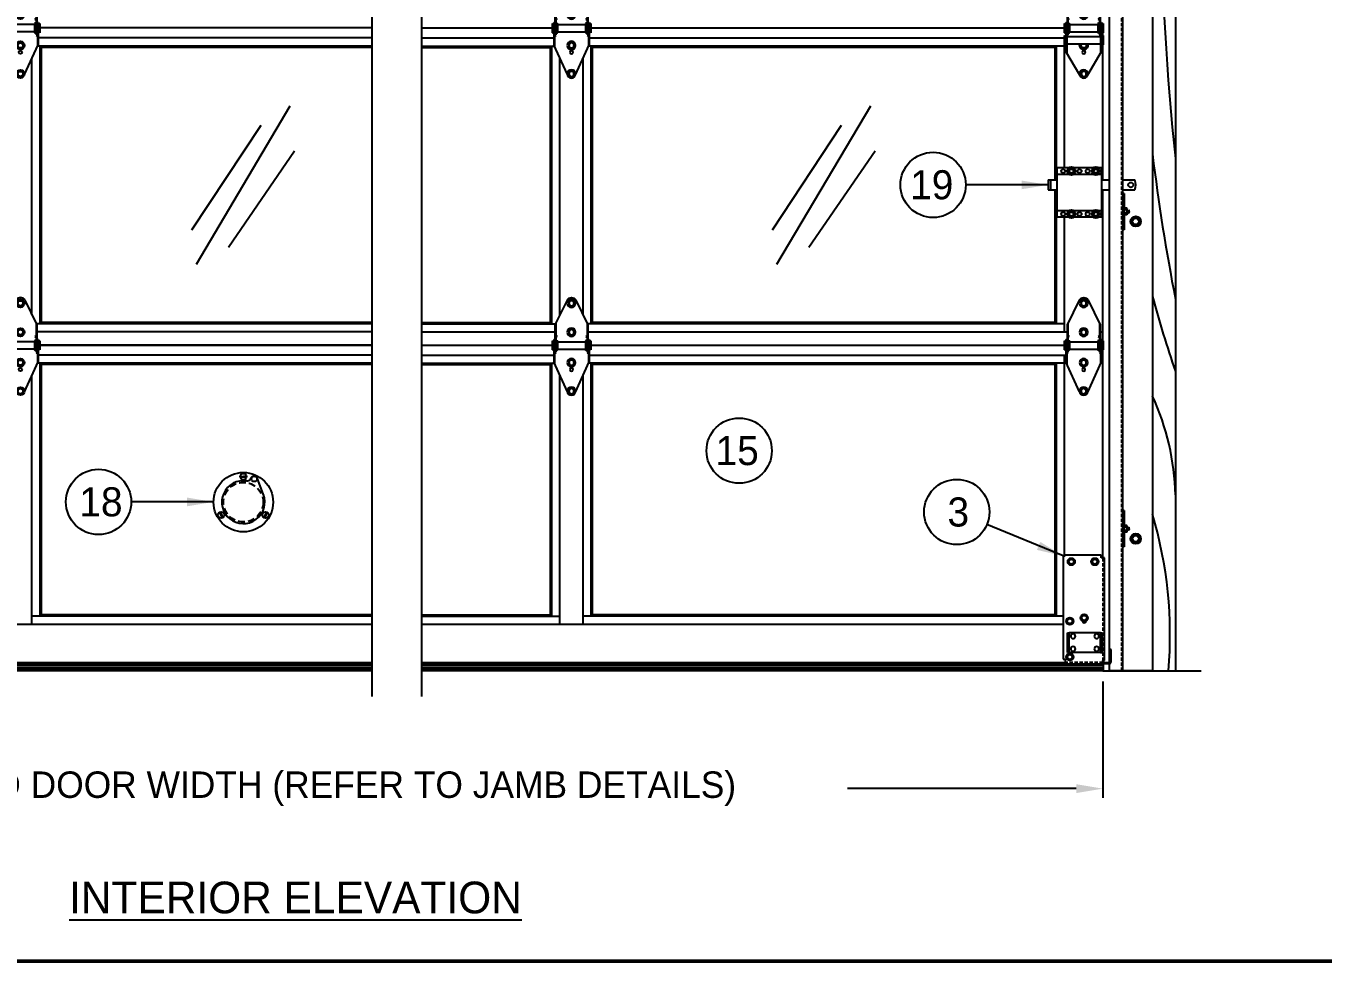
# Model space of a CAD drawing. Extents: x 541 to 3394, y 680 to 943.
# Drawn here: x 3123.3 to 3221.4, y 693.4 to 764.3 of the extents above; entities that cross this region are included whole.
import ezdxf

# ---------------------------------------------------------------- set-up
doc = ezdxf.new("R2010")
doc.units = 0
doc.header["$MEASUREMENT"] = 0
for name, pattern in [('CENTER', [2, 1.25, -0.25, 0.25, -0.25]), ('CENTER2', [1.125, 0.75, -0.125, 0.125, -0.125]), ('HIDDEN', [0.375, 0.25, -0.125])]:
    doc.linetypes.add(name, pattern=pattern)
doc.layers.get('0').update_dxf_attribs({"linetype": 'CONTINUOUS'})
doc.layers.get('DEFPOINTS').update_dxf_attribs({"linetype": 'CONTINUOUS'})
for name, color, linetype in [('CENTER2', 1, 'CENTER2'), ('CENTERLINES', 5, 'CENTER'), ('LIGHT', 1, 'CONTINUOUS'), ('MEDIUM', 2, 'CONTINUOUS'), ('RED', 1, 'CONTINUOUS'), ('SECTIONS', 2, 'CONTINUOUS'), ('SHAFT', 3, 'CONTINUOUS'), ('XLIGHT', 3, 'CONTINUOUS')]:
    doc.layers.add(name, color=color, linetype=linetype)
doc.dimstyles.get("Standard").update_dxf_attribs({"dimtxt": 2, "dimasz": 2, "dimexe": 0.7, "dimexo": 0.8, "dimgap": 0.7, "dimtad": 0, "dimtih": 1, "dimtoh": 1, "dimdec": 4, "dimzin": 0, "dimtxsty": 'STANDARD', "dimcen": 0.09, "dimazin": 3, "dimtfac": 1, "dimtdec": 4, "dimtofl": 0, "dimtmove": 0, "dimatfit": 3, "dimtolj": 1, "dimtzin": 0})

# ---------------------------------------------------------------- blocks, each defined once
blk = doc.blocks.new('*D2')
at = {"color": 0, "linetype": 'BYBLOCK'}
for p, q in [((3082.728, 714.707), (3082.728, 705.876)), ((3204.728, 714.686), (3204.728, 705.876)), ((3084.728, 706.576), (3102.028, 706.576)), ((3202.728, 706.576), (3185.428, 706.576))]:
    blk.add_line(p, q, dxfattribs=at)
for points in [[(3084.728, 706.91), (3084.728, 706.243), (3082.728, 706.576)], [(3202.728, 706.91), (3202.728, 706.243), (3204.728, 706.576)]]:
    blk.add_solid(points, dxfattribs=at)
at = {"layer": 'DEFPOINTS', "color": 0, "linetype": 'BYBLOCK'}
for p in [(3082.728, 715.507), (3204.728, 715.486), (3082.728, 706.576)]:
    blk.add_point(p, dxfattribs=at)
at = {"color": 0, "linetype": 'BYBLOCK', "insert": (3143.728, 706.576), "char_height": 2, "attachment_point": 5}
blk.add_mtext('\\A1;FINISHED DOOR WIDTH (REFER TO JAMB DETAILS)', dxfattribs=at)
blk = doc.blocks.new('A$C66513317')
at = {"layer": 'LIGHT', "color": 1}
for p, q in [((0.008, 1.5), (0, 1.483)), ((0, 1.437), (0.008, 1.5)), ((0, 1.284), (0, 1.483)), ((0.023, 1.466), (0, 1.329)), ((0.008, 1.284), (0, 1.284)), ((0.023, 1.466), (0.008, 1.5)), ((0.008, 1.284), (0.039, 1.466)), ((0.023, 1.25), (0.008, 1.284)), ((0.023, 1.25), (0.055, 1.5)), ((0.039, 1.466), (0.023, 1.466)), ((0.023, 1.25), (0.039, 1.284)), ((0.055, 1.5), (0.039, 1.466)), ((0.07, 1.466), (0.039, 1.284)), ((0.055, 1.284), (0.039, 1.284)), ((0.07, 1.466), (0.055, 1.5)), ((0.055, 1.284), (0.086, 1.466)), ((0.07, 1.25), (0.055, 1.284)), ((0.07, 1.25), (0.102, 1.5)), ((0.086, 1.466), (0.07, 1.466)), ((0.07, 1.25), (0.086, 1.284)), ((0.102, 1.5), (0.086, 1.466)), ((0.117, 1.466), (0.086, 1.284)), ((0.102, 1.284), (0.086, 1.284)), ((0.117, 1.466), (0.102, 1.5)), ((0.102, 1.284), (0.133, 1.466)), ((0.117, 1.25), (0.102, 1.284)), ((0.117, 1.25), (0.148, 1.5)), ((0.133, 1.466), (0.117, 1.466)), ((0.117, 1.25), (0.133, 1.284)), ((0.148, 1.5), (0.133, 1.466)), ((0.152, 1.397), (0.133, 1.284)), ((0.148, 1.284), (0.133, 1.284)), ((0.152, 1.492), (0.148, 1.5)), ((0.148, 1.284), (0.152, 1.306)), ((0.152, 1.276), (0.148, 1.284)), ((0.152, 1.594), (0.172, 1.627)), ((0.152, 1.156), (0.152, 1.594)), ((0.152, 1.156), (0.172, 1.122)), ((0.172, 1.627), (0.34, 1.627)), ((0.172, 1.501), (0.34, 1.501)), ((0.172, 1.249), (0.34, 1.249)), ((0.172, 1.122), (0.34, 1.122)), ((0.34, 1.687), (0.377, 1.687)), ((0.34, 1.062), (0.34, 1.687)), ((0.34, 1.062), (0.377, 1.062))]:
    blk.add_line(p, q, dxfattribs=at)
for centre, radius, start, end in [((0.429, 1.604), 0.277, 182.12184, 201.72471), ((0.584, 1.373), 0.432, 162.70803, 196.69401), ((0.429, 1.146), 0.277, 158.27529, 177.87816)]:
    blk.add_arc(centre, radius, start, end, dxfattribs=at)
at = {"layer": 'SHAFT', "color": 2}
for p, q in [((0.377, 2.75), (0.497, 2.75)), ((0.377, 2.75), (0.377, 0)), ((0.497, 2.75), (0.497, 0)), ((0.377, 0), (0.497, 0))]:
    blk.add_line(p, q, dxfattribs=at)
blk = doc.blocks.new('A$C60CA6C77')
at = {"color": 2}
for p, q in [((1.14, 114.122), (1.02, 114.122)), ((1.14, 111.372), (1.02, 111.372)), ((3.291, 0), (0.916, 0))]:
    blk.add_line(p, q, dxfattribs=at)
at = {"layer": 'LIGHT', "color": 1}
for p, q in [((1.125, 129.412), (1.154, 129.463)), ((1.406, 129.463), (1.154, 129.463)), ((1.435, 129.412), (1.406, 129.463)), ((1.125, 128.756), (1.125, 129.412)), ((1.125, 128.756), (1.154, 128.705)), ((1.406, 129.273), (1.154, 129.273)), ((1.406, 128.895), (1.154, 128.895)), ((1.406, 128.705), (1.154, 128.705)), ((1.435, 128.756), (1.406, 128.705)), ((1.435, 128.756), (1.435, 129.412)), ((1.445, 129.272), (1.435, 129.258)), ((1.435, 129.104), (1.453, 128.931)), ((1.437, 128.931), (1.435, 128.951)), ((1.435, 128.928), (1.437, 128.931)), ((1.437, 128.931), (1.453, 128.931)), ((1.445, 129.272), (1.477, 128.897)), ((1.469, 129.238), (1.445, 129.272)), ((1.453, 128.931), (1.477, 128.897)), ((1.5, 128.931), (1.469, 129.238)), ((1.469, 129.238), (1.484, 129.238)), ((1.477, 128.897), (1.5, 128.931)), ((1.508, 129.272), (1.484, 129.238)), ((1.484, 129.238), (1.516, 128.931)), ((1.5, 128.931), (1.516, 128.931)), ((1.508, 129.272), (1.539, 128.897)), ((1.531, 129.238), (1.508, 129.272)), ((1.516, 128.931), (1.539, 128.897)), ((1.562, 128.931), (1.531, 129.238)), ((1.531, 129.238), (1.547, 129.238)), ((1.539, 128.897), (1.562, 128.931)), ((1.57, 129.272), (1.547, 129.238)), ((1.547, 129.238), (1.578, 128.931)), ((1.562, 128.931), (1.578, 128.931)), ((1.57, 129.272), (1.602, 128.897)), ((1.594, 129.238), (1.57, 129.272)), ((1.578, 128.931), (1.602, 128.897)), ((1.625, 128.931), (1.594, 129.238)), ((1.594, 129.238), (1.609, 129.238)), ((1.602, 128.897), (1.625, 128.931)), ((1.633, 129.272), (1.609, 129.238)), ((1.609, 129.238), (1.641, 128.931)), ((1.625, 128.931), (1.641, 128.931)), ((1.633, 129.272), (1.65, 129.062)), ((1.65, 129.246), (1.633, 129.272)), ((1.641, 128.931), (1.65, 128.917)), ((1.65, 129.246), (1.65, 128.917)), ((1.862, 127.479), (1.705, 127.206)), ((1.705, 127.206), (1.862, 126.932)), ((1.862, 127.479), (2.178, 127.479)), ((1.862, 126.932), (2.178, 126.932)), ((2.336, 127.206), (2.178, 127.479)), ((2.178, 126.932), (2.336, 127.206)), ((1.177, 113.7), (1.14, 113.7)), ((1.177, 113.075), (1.14, 113.075)), ((1.177, 113.075), (1.177, 113.7)), ((1.345, 113.64), (1.177, 113.64)), ((1.345, 113.513), (1.177, 113.513)), ((1.345, 113.261), (1.177, 113.261)), ((1.345, 113.135), (1.177, 113.135)), ((1.365, 113.606), (1.345, 113.64)), ((1.365, 113.168), (1.345, 113.135)), ((1.365, 113.168), (1.365, 113.606)), ((1.365, 113.504), (1.368, 113.512)), ((1.365, 113.409), (1.384, 113.296)), ((1.368, 113.296), (1.365, 113.318)), ((1.365, 113.288), (1.368, 113.296)), ((1.368, 113.512), (1.384, 113.478)), ((1.4, 113.262), (1.368, 113.512)), ((1.368, 113.296), (1.384, 113.296)), ((1.384, 113.478), (1.4, 113.478)), ((1.415, 113.296), (1.384, 113.478)), ((1.4, 113.262), (1.384, 113.296)), ((1.4, 113.478), (1.415, 113.512)), ((1.4, 113.478), (1.431, 113.296)), ((1.4, 113.262), (1.415, 113.296)), ((1.415, 113.512), (1.431, 113.478)), ((1.447, 113.262), (1.415, 113.512)), ((1.415, 113.296), (1.431, 113.296)), ((1.431, 113.478), (1.447, 113.478)), ((1.462, 113.296), (1.431, 113.478)), ((1.447, 113.262), (1.431, 113.296)), ((1.447, 113.478), (1.462, 113.512)), ((1.447, 113.478), (1.478, 113.296)), ((1.447, 113.262), (1.462, 113.296)), ((1.462, 113.512), (1.478, 113.478)), ((1.493, 113.262), (1.462, 113.512)), ((1.462, 113.296), (1.478, 113.296)), ((1.478, 113.478), (1.493, 113.478)), ((1.509, 113.296), (1.478, 113.478)), ((1.493, 113.262), (1.478, 113.296)), ((1.493, 113.478), (1.509, 113.512)), ((1.493, 113.478), (1.517, 113.342)), ((1.493, 113.262), (1.509, 113.296)), ((1.509, 113.512), (1.517, 113.495)), ((1.517, 113.45), (1.509, 113.512)), ((1.509, 113.296), (1.517, 113.296)), ((1.517, 113.296), (1.517, 113.495)), ((1.177, 112.418), (1.14, 112.418)), ((1.177, 111.793), (1.177, 112.418)), ((1.345, 112.358), (1.177, 112.358)), ((1.345, 112.232), (1.177, 112.232)), ((1.345, 111.98), (1.177, 111.98)), ((1.345, 111.853), (1.177, 111.853)), ((1.365, 112.325), (1.345, 112.358)), ((1.365, 111.887), (1.345, 111.853)), ((1.365, 111.887), (1.365, 112.325)), ((1.365, 112.223), (1.368, 112.231)), ((1.365, 112.128), (1.384, 112.015)), ((1.368, 112.015), (1.365, 112.037)), ((1.365, 112.007), (1.368, 112.015)), ((1.4, 111.981), (1.368, 112.231)), ((1.368, 112.231), (1.384, 112.197)), ((1.368, 112.015), (1.384, 112.015)), ((1.415, 112.015), (1.384, 112.197)), ((1.384, 112.197), (1.4, 112.197)), ((1.4, 111.981), (1.384, 112.015)), ((1.4, 112.197), (1.415, 112.231)), ((1.4, 112.197), (1.431, 112.015)), ((1.4, 111.981), (1.415, 112.015)), ((1.447, 111.981), (1.415, 112.231)), ((1.415, 112.231), (1.431, 112.197)), ((1.415, 112.015), (1.431, 112.015)), ((1.462, 112.015), (1.431, 112.197)), ((1.431, 112.197), (1.447, 112.197)), ((1.447, 111.981), (1.431, 112.015)), ((1.447, 112.197), (1.462, 112.231)), ((1.447, 112.197), (1.478, 112.015)), ((1.447, 111.981), (1.462, 112.015)), ((1.493, 111.981), (1.462, 112.231)), ((1.462, 112.231), (1.478, 112.197)), ((1.462, 112.015), (1.478, 112.015)), ((1.509, 112.015), (1.478, 112.197)), ((1.478, 112.197), (1.493, 112.197)), ((1.493, 111.981), (1.478, 112.015)), ((1.493, 112.197), (1.509, 112.231)), ((1.493, 112.197), (1.517, 112.06)), ((1.493, 111.981), (1.509, 112.015)), ((1.517, 112.168), (1.509, 112.231)), ((1.509, 112.231), (1.517, 112.214)), ((1.509, 112.015), (1.517, 112.015)), ((1.517, 112.015), (1.517, 112.214)), ((1.177, 111.793), (1.14, 111.793)), ((1.862, 106.273), (1.705, 106)), ((1.705, 106), (1.862, 105.727)), ((1.862, 106.273), (2.178, 106.273)), ((2.336, 106), (2.178, 106.273)), ((2.178, 105.727), (2.336, 106)), ((1.862, 105.727), (2.178, 105.727)), ((1.862, 82.273), (1.705, 82)), ((1.705, 82), (1.862, 81.727)), ((1.862, 82.273), (2.178, 82.273)), ((1.862, 81.727), (2.178, 81.727)), ((2.336, 82), (2.178, 82.273)), ((2.178, 81.727), (2.336, 82)), ((1.862, 58.273), (1.705, 58)), ((1.705, 58), (1.862, 57.727)), ((1.862, 58.273), (2.178, 58.273)), ((2.336, 58), (2.178, 58.273)), ((2.178, 57.727), (2.336, 58)), ((1.862, 57.727), (2.178, 57.727)), ((1.862, 34.273), (1.705, 34)), ((1.705, 34), (1.862, 33.727)), ((1.862, 34.273), (2.178, 34.273)), ((1.862, 33.727), (2.178, 33.727)), ((2.336, 34), (2.178, 34.273)), ((2.178, 33.727), (2.336, 34)), ((1.862, 10.273), (1.705, 10)), ((1.705, 10), (1.862, 9.727)), ((1.862, 10.273), (2.178, 10.273)), ((2.336, 10), (2.178, 10.273)), ((2.178, 9.727), (2.336, 10)), ((1.862, 9.727), (2.178, 9.727))]:
    blk.add_line(p, q, dxfattribs=at)
for centre, radius in [((2.02, 127.206), 0.391), ((2.02, 127.206), 0.273), ((2.02, 127.206), 0.241), ((2.02, 106), 0.391), ((2.02, 106), 0.273), ((2.02, 106), 0.241), ((2.02, 82), 0.391), ((2.02, 82), 0.273), ((2.02, 82), 0.241), ((2.02, 58), 0.391), ((2.02, 58), 0.273), ((2.02, 58), 0.241), ((2.02, 34), 0.391), ((2.02, 34), 0.273), ((2.02, 34), 0.241), ((2.02, 10), 0.391), ((2.02, 10), 0.273), ((2.02, 10), 0.241)]:
    blk.add_circle(centre, radius, dxfattribs=at)
for centre, radius, start, end in [((1.541, 129.428), 0.416, 182.12184, 201.72471), ((1.752, 129.084), 0.627, 162.42253, 197.57747), ((1.541, 128.741), 0.416, 158.27529, 177.87816), ((1.019, 129.428), 0.416, 338.27529, 357.87816), ((0.808, 129.084), 0.627, 342.42253, 17.57747), ((1.019, 128.741), 0.416, 2.12184, 21.72471), ((1.087, 113.616), 0.277, 338.27529, 357.87816), ((0.933, 113.385), 0.432, 343.30599, 17.29197), ((1.087, 113.158), 0.277, 2.12184, 21.72471), ((1.087, 112.335), 0.277, 338.27529, 357.87816), ((0.933, 112.104), 0.432, 343.30599, 17.29197), ((1.087, 111.877), 0.277, 2.12184, 21.72471)]:
    blk.add_arc(centre, radius, start, end, dxfattribs=at)
at = {"layer": 'RED', "color": 1, "linetype": 'HIDDEN'}
for p, q in [((0.954, 128.753), (0.954, 110.527)), ((0.954, 106.764), (0.954, 0))]:
    blk.add_line(p, q, dxfattribs=at)
at = {"layer": 'SHAFT', "color": 5}
for p, q in [((0.02, 130.046), (0.02, 129.98)), ((0.816, 130.046), (0.02, 130.046)), ((0.02, 129.98), (0.816, 129.98)), ((0.022, 129.98), (0.022, 128.24)), ((0.954, 129.842), (0.954, 128.752)), ((1.02, 129.842), (1.02, 128.753)), ((0.941, 128.685), (0.712, 128.117)), ((0.773, 128.092), (1.002, 128.66)), ((1.02, 128.753), (1.02, 110.527)), ((0.061, 128.256), (0, 128.231)), ((0, 128.231), (0.056, 128.092)), ((0, 128.231), (0, 110.527)), ((0.117, 128.117), (0.061, 128.256)), ((0.47, 127.954), (0.359, 127.954)), ((0.47, 127.888), (0.359, 127.888)), ((1.02, 112.888), (0, 112.888)), ((0, 106.764), (0, 0)), ((1.02, 106.764), (1.02, 0)), ((1.02, 0), (0, 0))]:
    blk.add_line(p, q, dxfattribs=at)
at = {"layer": 'SHAFT', "color": 2}
for p, q in [((0.916, 130.046), (0.916, 130.02)), ((0.916, 130.046), (3.291, 130.046)), ((3.291, 130.046), (3.291, 110.527)), ((1.02, 114.122), (1.02, 111.372)), ((1.14, 114.122), (1.14, 111.372)), ((3.291, 106.764), (3.291, 0))]:
    blk.add_line(p, q, dxfattribs=at)
at = {"layer": 'SHAFT', "color": 3}
for p, q in [((1.02, 130.046), (1.02, 128.255)), ((1.022, 130.046), (1.125, 130.046)), ((1.125, 130.046), (1.125, 128.255)), ((1.229, 128.151), (3.02, 128.151)), ((1.229, 128.046), (3.02, 128.046)), ((3.02, 128.151), (3.02, 128.046))]:
    blk.add_line(p, q, dxfattribs=at)
at = {"layer": 'SHAFT', "color": 5}
for centre, radius, start, end in [((0.816, 129.842), 0.204, 0, 90), ((0.816, 129.842), 0.138, 0, 90), ((0.775, 128.753), 0.179, 338, 0), ((0.775, 128.753), 0.245, 338, 360), ((0.359, 128.215), 0.327, 202, 270), ((0.359, 128.215), 0.261, 202, 270), ((0.47, 128.215), 0.261, 270, 338), ((0.47, 128.215), 0.327, 270, 338)]:
    blk.add_arc(centre, radius, start, end, dxfattribs=at)
at = {"layer": 'SHAFT', "color": 3}
for radius in [0.209, 0.105]:
    blk.add_arc((1.229, 128.255), radius, 180, 270, dxfattribs=at)
at = {"extrusion": (0, 0, -1), "zscale": -1}
for p in [(-1.517, 81.376), (-1.517, 57.376), (-1.517, 33.376), (-1.517, 9.376)]:
    blk.add_blockref('A$C66513317', p, dxfattribs=at)
blk = doc.blocks.new('A$C6044527D')
at = {"color": 7}
for p, q in [((128.025, 0), (129.523, 0)), ((129.523, 0), (135.461, 0))]:
    blk.add_line(p, q, dxfattribs=at)
for centre, radius, start, end in [((306.43, 57.775), 173.946, 173.72874, 186.27126), ((282.726, 57.336), 152.032, 186.89418, 191.07432), ((213.127, 50.092), 84.198, 194.98649, 199.0175), ((114.404, 12.83), 19.127, 1.4289, 24.61184), ((100.924, 2.727), 32.189, 355.14102, 16.46624)]:
    blk.add_arc(centre, radius, start, end, dxfattribs=at)
at = {"layer": 'SECTIONS', "color": 7, "ltscale": 16}
blk.add_line((133.525, 106.764), (133.525, 0), dxfattribs=at)
blk = doc.blocks.new('A$C7B666D18')
at = {"layer": 'CENTERLINES', "color": 1, "linetype": 'CONTINUOUS'}
for p, q in [((70.165, 60.479), (70.165, 0)), ((73.927, 60.479), (73.927, 0))]:
    blk.add_line(p, q, dxfattribs=at)
blk = doc.blocks.new('A$C05E16477')
at = {"layer": 'XLIGHT', "color": 33}
for p, q in [((66.762, 0), (41.667, 0)), ((70.525, 0), (80.396, 0)), ((83.333, 0), (119.125, 0))]:
    blk.add_line(p, q, dxfattribs=at)
blk = doc.blocks.new('A$C38753813')
at = {"layer": 'CENTER2', "color": 1}
blk.add_line((1.677, 6.959), (1.677, 6.959), dxfattribs=at)
at = {"layer": 'LIGHT', "color": 1}
for p, q in [((1.216, 6.958), (1.343, 7.177)), ((1.343, 6.739), (1.216, 6.958)), ((1.595, 7.177), (1.343, 7.177)), ((1.595, 7.177), (1.721, 6.958)), ((1.721, 6.958), (1.595, 6.739)), ((1.595, 6.739), (1.343, 6.739)), ((1.216, 4.77), (1.343, 4.989)), ((1.595, 4.989), (1.343, 4.989)), ((1.595, 4.989), (1.721, 4.77)), ((1.343, 4.552), (1.216, 4.77)), ((1.595, 4.552), (1.343, 4.552)), ((1.721, 4.77), (1.595, 4.552)), ((1.216, 2.467), (1.343, 2.686)), ((1.343, 2.248), (1.216, 2.467)), ((1.595, 2.686), (1.343, 2.686)), ((1.595, 2.248), (1.343, 2.248)), ((1.595, 2.686), (1.721, 2.467)), ((1.721, 2.467), (1.595, 2.248)), ((1.218, 0.312), (1.344, 0.531)), ((1.344, 0.094), (1.218, 0.312)), ((1.597, 0.531), (1.344, 0.531)), ((1.597, 0.094), (1.344, 0.094)), ((1.597, 0.531), (1.723, 0.312)), ((1.723, 0.312), (1.597, 0.094))]:
    blk.add_line(p, q, dxfattribs=at)
for centre, radius in [((1.469, 6.958), 0.312), ((1.469, 6.958), 0.219), ((1.469, 6.958), 0.193), ((1.469, 4.77), 0.312), ((1.469, 4.77), 0.219), ((1.469, 4.77), 0.193), ((1.469, 2.467), 0.312), ((1.469, 2.467), 0.219), ((1.469, 2.467), 0.193), ((1.47, 0.312), 0.312), ((1.47, 0.312), 0.219), ((1.47, 0.312), 0.193)]:
    blk.add_circle(centre, radius, dxfattribs=at)
at = {"layer": 'SHAFT', "color": 2}
for p, q in [((1.132, 7.186), (0.219, 5.327)), ((1.805, 7.186), (2.719, 5.327)), ((0.219, 5.327), (0.219, 3.27)), ((0.281, 5.454), (0.281, 3.27)), ((2.656, 5.454), (2.656, 3.27)), ((2.719, 5.327), (2.719, 3.27)), ((0, 4.114), (0.125, 4.052)), ((0, 4.114), (0, 3.427)), ((0.188, 4.208), (0.125, 4.208)), ((0.125, 4.208), (0.125, 2.52)), ((0.188, 4.208), (0.188, 2.384)), ((0.281, 4.513), (0.377, 4.458)), ((0.377, 4.458), (0.281, 4.391)), ((0.281, 4.177), (0.406, 4.114)), ((0.406, 4.114), (0.406, 3.427)), ((2.531, 4.052), (0.406, 4.052)), ((2.656, 4.177), (2.531, 4.114)), ((2.531, 4.114), (2.531, 3.427)), ((2.656, 4.513), (2.56, 4.458)), ((2.56, 4.458), (2.656, 4.391)), ((2.813, 4.208), (2.75, 4.208)), ((2.75, 4.208), (2.75, 2.384)), ((2.813, 4.208), (2.813, 2.52)), ((2.938, 4.114), (2.813, 4.052)), ((2.938, 4.114), (2.938, 3.427)), ((0, 3.427), (0.125, 3.489)), ((0.188, 3.263), (0.283, 3.208)), ((0.283, 3.208), (0.188, 3.141)), ((0.219, 3.786), (0.219, 3.851)), ((0.281, 3.27), (0.219, 3.27)), ((0.281, 3.364), (0.406, 3.427)), ((2.531, 3.489), (0.406, 3.489)), ((2.656, 3.364), (2.531, 3.427)), ((2.75, 3.263), (2.654, 3.208)), ((2.654, 3.208), (2.75, 3.141)), ((2.719, 3.27), (2.656, 3.27)), ((2.938, 3.427), (2.813, 3.489)), ((1.165, 0.245), (0.125, 2.52)), ((1.778, 0.258), (2.813, 2.52))]:
    blk.add_line(p, q, dxfattribs=at)
blk.add_circle((1.469, 1.947), 0.125, dxfattribs=at)
blk.add_arc((1.469, 7.02), 0.375, 26.16851, 153.83149, dxfattribs=at)
blk = doc.blocks.new('A$C1ED46B06')
at = {"layer": 'LIGHT', "color": 1}
for p, q in [((1.211, 6.958), (1.338, 7.177)), ((1.338, 6.739), (1.211, 6.958)), ((1.59, 7.177), (1.338, 7.177)), ((1.59, 7.177), (1.716, 6.958)), ((1.716, 6.958), (1.59, 6.739)), ((1.59, 6.739), (1.338, 6.739)), ((1.211, 4.77), (1.338, 4.989)), ((1.59, 4.989), (1.338, 4.989)), ((1.59, 4.989), (1.716, 4.77)), ((1.338, 4.552), (1.211, 4.77)), ((1.59, 4.552), (1.338, 4.552)), ((1.716, 4.77), (1.59, 4.552)), ((1.211, 2.467), (1.277, 2.581)), ((1.338, 2.248), (1.211, 2.467)), ((1.59, 2.248), (1.338, 2.248)), ((1.716, 2.467), (1.59, 2.248)), ((1.65, 2.581), (1.716, 2.467)), ((1.213, 0.313), (1.339, 0.531)), ((1.339, 0.094), (1.213, 0.313)), ((1.592, 0.531), (1.339, 0.531)), ((1.592, 0.094), (1.339, 0.094)), ((1.592, 0.531), (1.718, 0.313)), ((1.718, 0.313), (1.592, 0.094))]:
    blk.add_line(p, q, dxfattribs=at)
for centre, radius in [((1.464, 6.958), 0.312), ((1.464, 6.958), 0.219), ((1.464, 6.958), 0.193), ((1.464, 4.77), 0.312), ((1.464, 4.77), 0.219), ((1.464, 4.77), 0.193), ((1.465, 0.313), 0.312), ((1.465, 0.313), 0.219), ((1.465, 0.313), 0.193)]:
    blk.add_circle(centre, radius, dxfattribs=at)
for radius, start, end in [(0.312, 158.53824, 21.46176), (0.219, 148.47794, 31.52206), (0.193, 143.62271, 36.37729)]:
    blk.add_arc((1.464, 2.467), radius, start, end, dxfattribs=at)
at = {"layer": 'RED', "color": 2, "linetype": 'CONTINUOUS'}
for p, q in [((1.132, 7.186), (0.219, 5.327)), ((1.805, 7.186), (2.719, 5.327)), ((0.219, 5.327), (0.219, 3.27)), ((0.281, 5.454), (0.281, 3.27)), ((2.656, 5.454), (2.656, 3.27)), ((2.719, 5.327), (2.719, 3.27)), ((0, 4.114), (0, 3.427)), ((0, 4.114), (0.125, 4.052)), ((0.188, 4.208), (0.125, 4.208)), ((0.125, 4.208), (0.125, 2.02)), ((0.188, 4.208), (0.188, 1.913)), ((0.281, 4.513), (0.377, 4.458)), ((0.377, 4.458), (0.281, 4.391)), ((0.281, 4.177), (0.406, 4.114)), ((0.406, 4.114), (0.406, 3.427)), ((2.531, 4.052), (0.406, 4.052)), ((2.656, 4.177), (2.531, 4.114)), ((2.531, 4.114), (2.531, 3.427)), ((2.656, 4.513), (2.56, 4.458)), ((2.56, 4.458), (2.656, 4.391)), ((2.813, 4.208), (2.75, 4.208)), ((2.75, 4.208), (2.75, 1.913)), ((2.813, 4.208), (2.813, 2.02)), ((2.938, 4.114), (2.813, 4.052)), ((2.938, 4.114), (2.938, 3.427)), ((0, 3.427), (0.125, 3.489)), ((0, 3.206), (0.125, 3.144)), ((0, 3.206), (0, 2.519)), ((2.75, 3.144), (0.188, 3.144)), ((0.19, 3.263), (0.286, 3.208)), ((0.286, 3.208), (0.19, 3.141)), ((0.281, 3.27), (0.219, 3.27)), ((0.281, 3.364), (0.406, 3.427)), ((2.531, 3.489), (0.406, 3.489)), ((2.656, 3.364), (2.531, 3.427)), ((2.749, 3.263), (2.653, 3.208)), ((2.653, 3.208), (2.749, 3.141)), ((2.719, 3.27), (2.656, 3.27)), ((2.938, 3.427), (2.813, 3.489)), ((2.938, 3.206), (2.813, 3.144)), ((2.938, 3.206), (2.938, 2.519)), ((0, 2.519), (0.125, 2.581)), ((1.162, 0.238), (0.125, 2.02)), ((2.75, 2.581), (0.188, 2.581)), ((1.763, 0.216), (2.813, 2.02)), ((2.938, 2.519), (2.813, 2.581))]:
    blk.add_line(p, q, dxfattribs=at)
blk.add_circle((1.464, 1.947), 0.125, dxfattribs=at)
blk.add_arc((1.469, 7.02), 0.375, 26.16851, 153.83149, dxfattribs=at)
blk = doc.blocks.new('A$C11E17C62')
at = {"layer": 'CENTERLINES', "color": 2, "linetype": 'CONTINUOUS'}
for p, q in [((4.063, 2.892), (4.603, 2.892)), ((4.063, 2.142), (4.603, 2.142)), ((5.623, 2.892), (6.553, 2.892)), ((5.623, 2.142), (6.553, 2.142))]:
    blk.add_line(p, q, dxfattribs=at)
blk.add_circle((6.251, 2.517), 0.188, dxfattribs=at)
blk.add_arc((5.626, 2.517), 1, 337.97569, 22.02431, dxfattribs=at)
at = {"layer": 'MEDIUM', "color": 2}
for p, q in [((0.684, 0.064), (0.684, 3.811)), ((1.567, 3.811), (0.684, 3.811)), ((1.567, 3.314), (0.684, 3.314)), ((3.419, 3.811), (1.945, 3.811)), ((3.419, 3.314), (1.945, 3.314)), ((4.063, 3.811), (3.797, 3.811)), ((4.063, 3.314), (3.797, 3.314)), ((4.063, 0.064), (4.063, 3.811)), ((0, 2.892), (0, 2.142)), ((0, 2.892), (0.684, 2.892)), ((0, 2.142), (0.684, 2.142)), ((0.187, 2.892), (0.187, 2.142)), ((1.567, 0.561), (0.684, 0.561)), ((1.567, 0.064), (0.684, 0.064)), ((3.419, 0.561), (1.945, 0.561)), ((3.419, 0.064), (1.945, 0.064)), ((4.063, 0.561), (3.797, 0.561)), ((4.063, 0.064), (3.797, 0.064))]:
    blk.add_line(p, q, dxfattribs=at)
at = {"layer": 'MEDIUM', "color": 1}
for p, q in [((1.503, 3.562), (1.63, 3.781)), ((1.63, 3.344), (1.503, 3.562)), ((1.882, 3.781), (1.63, 3.781)), ((1.882, 3.344), (1.63, 3.344)), ((1.882, 3.781), (2.008, 3.562)), ((2.008, 3.562), (1.882, 3.344)), ((3.356, 3.562), (3.482, 3.781)), ((3.482, 3.344), (3.356, 3.562)), ((3.735, 3.781), (3.482, 3.781)), ((3.735, 3.344), (3.482, 3.344)), ((3.735, 3.781), (3.861, 3.562)), ((3.861, 3.562), (3.735, 3.344)), ((1.63, 0.531), (1.503, 0.312)), ((1.503, 0.312), (1.63, 0.094)), ((1.882, 0.531), (1.63, 0.531)), ((1.882, 0.094), (1.63, 0.094)), ((2.008, 0.312), (1.882, 0.531)), ((1.882, 0.094), (2.008, 0.312)), ((3.482, 0.531), (3.356, 0.312)), ((3.356, 0.312), (3.482, 0.094)), ((3.735, 0.531), (3.482, 0.531)), ((3.735, 0.094), (3.482, 0.094)), ((3.861, 0.312), (3.735, 0.531)), ((3.735, 0.094), (3.861, 0.312))]:
    blk.add_line(p, q, dxfattribs=at)
at = {"layer": 'MEDIUM', "color": 2}
for centre in [(1.138, 3.562), (2.373, 3.562), (2.373, 3.562), (2.991, 3.562), (1.138, 0.312), (2.373, 0.312), (2.373, 0.312), (2.991, 0.312)]:
    blk.add_circle(centre, 0.151, dxfattribs=at)
at = {"layer": 'MEDIUM', "color": 1}
for centre, radius in [((1.756, 3.562), 0.312), ((1.756, 3.562), 0.219), ((1.756, 3.562), 0.193), ((1.756, 3.562), 0.151), ((3.608, 3.562), 0.312), ((3.608, 3.562), 0.219), ((3.608, 3.562), 0.193), ((3.608, 3.562), 0.151), ((3.608, 3.562), 0.151), ((1.756, 0.312), 0.312), ((1.756, 0.312), 0.219), ((1.756, 0.312), 0.193), ((1.756, 0.312), 0.151), ((3.608, 0.312), 0.312), ((3.608, 0.312), 0.219), ((3.608, 0.312), 0.193), ((3.608, 0.312), 0.151), ((3.608, 0.312), 0.151)]:
    blk.add_circle(centre, radius, dxfattribs=at)
blk = doc.blocks.new('A$C3AF21C7D')
at = {"color": 9}
for p, q in [((66.762, 22.632), (41.495, 22.632)), ((41.691, 1.618), (41.691, 22.632)), ((70.525, 22.632), (80.568, 22.632)), ((80.371, 1.618), (80.371, 22.632)), ((119.156, 22.632), (83.162, 22.632)), ((83.358, 1.618), (83.358, 22.632)), ((118.538, 12.504), (118.538, 22.632)), ((118.538, 1.618), (118.538, 11.754)), ((66.762, 1.618), (41.41, 1.618)), ((70.525, 1.618), (80.653, 1.618)), ((119.156, 1.618), (83.077, 1.618))]:
    blk.add_line(p, q, dxfattribs=at)
at = {"color": 1}
for p, q in [((66.762, 22.53), (41.691, 22.53)), ((41.793, 1.72), (41.793, 22.53)), ((70.525, 22.53), (80.371, 22.53)), ((80.269, 1.72), (80.269, 22.53)), ((118.538, 22.53), (83.358, 22.53)), ((83.46, 1.72), (83.46, 22.53)), ((118.436, 12.504), (118.436, 22.53)), ((118.436, 1.72), (118.436, 11.754)), ((66.762, 1.72), (41.691, 1.72)), ((70.525, 1.72), (80.371, 1.72)), ((118.538, 1.72), (83.358, 1.72))]:
    blk.add_line(p, q, dxfattribs=at)
at = {"color": 4}
for p, q in [((53.511, 6.136), (60.599, 18.114)), ((97.404, 6.136), (104.492, 18.114)), ((53.161, 8.734), (58.395, 16.656)), ((97.053, 8.734), (102.288, 16.656)), ((55.926, 7.416), (60.927, 14.694)), ((99.818, 7.416), (104.82, 14.694))]:
    blk.add_line(p, q, dxfattribs=at)
at = {"layer": 'XLIGHT', "color": 33}
for p, q in [((66.762, 24), (41.667, 24)), ((70.525, 24), (80.396, 24)), ((83.333, 24), (119.125, 24)), ((122.031, 23.404), (122.031, 23.656)), ((66.762, 23.25), (41.542, 23.25)), ((70.525, 23.25), (80.521, 23.25)), ((83.208, 23.25), (119.125, 23.25)), ((119.156, 13.424), (119.156, 22.748)), ((122.031, 12.504), (122.031, 22.748)), ((41.073, 2.304), (41.073, 21.709)), ((80.99, 2.304), (80.99, 21.709)), ((82.74, 2.304), (82.74, 21.709)), ((122.031, 0.312), (122.031, 11.754)), ((119.156, 1), (119.156, 9.676)), ((66.762, 1), (41.448, 1)), ((70.525, 1), (80.615, 1)), ((83.115, 1), (119.344, 1)), ((121.844, 1), (122.031, 1)), ((66.762, 0), (41.667, 0)), ((70.525, 0), (80.396, 0)), ((83.333, 0), (119.125, 0))]:
    blk.add_line(p, q, dxfattribs=at)
for name, p in [('A$C38753813', (38.729, 20.214)), ('A$C11E17C62', (117.906, 9.612))]:
    blk.add_blockref(name, p)
at = {"xscale": -1}
for name, p in [('A$C38753813', (83.333, 20.214)), ('A$C1ED46B06', (122.063, 20.214))]:
    blk.add_blockref(name, p, dxfattribs=at)
blk = doc.blocks.new('A$C0D812E17')
at = {"color": 1, "linetype": 'HIDDEN', "ltscale": 0.2}
for p, q in [((0, 0.996), (0.125, 0.996)), ((2.5, 0.996), (2.625, 0.996)), ((0, 0.504), (0.125, 0.504)), ((2.5, 0.504), (2.625, 0.504))]:
    blk.add_line(p, q, dxfattribs=at)
at = {"color": 2}
for p, q in [((0.125, 1.5), (2.5, 1.5)), ((0.125, 0), (2.5, 0))]:
    blk.add_line(p, q, dxfattribs=at)
at = {"color": 1}
for centre in [(0.425, 1.23), (2.2, 1.23), (0.425, 0.27), (2.2, 0.27)]:
    blk.add_circle(centre, 0.177, dxfattribs=at)
at = {"layer": 'MEDIUM', "color": 2}
for p, q in [((0.125, 1.5), (0, 1.5)), ((0, 0), (0, 1.5)), ((0.125, 0), (0.125, 1.5)), ((2.625, 1.5), (2.5, 1.5)), ((2.5, 0), (2.5, 1.5)), ((2.625, 0), (2.625, 1.5)), ((0.125, 0), (0, 0)), ((2.625, 0), (2.5, 0))]:
    blk.add_line(p, q, dxfattribs=at)
blk = doc.blocks.new('A$C4FDC36D2')
at = {"color": 2, "extrusion": (0, 1, 0)}
for p, q in [((0, 8.153), (0, 0.339)), ((0.14, 8.153), (0, 8.153)), ((2.875, 8.225), (0.14, 8.225)), ((0.14, 8.225), (0.14, 8.153)), ((2.875, 8.025), (2.875, 8.225)), ((2.962, 8.025), (2.875, 8.025)), ((3.125, 8.025), (2.962, 8.025)), ((3.125, 0.236), (3.125, 8.025)), ((3.636, 1.07), (3.536, 1.07)), ((3.536, 1.07), (3.536, 0.82)), ((3.636, 0.82), (3.636, 1.07)), ((0, 0.339), (0.16, 0.339)), ((0.16, 0.339), (0.16, 0)), ((0.16, 0), (2.996, 0)), ((2.996, 0.236), (3.125, 0.236)), ((2.996, 0.129), (2.996, 0.236)), ((2.996, 0), (2.996, 0.129)), ((2.996, 0.1), (3.473, 0.1)), ((3.473, 0), (2.996, 0)), ((3.536, 0.163), (3.536, 0.82)), ((3.636, 0.163), (3.636, 0.82))]:
    blk.add_line(p, q, dxfattribs=at)
at = {"color": 1, "extrusion": (0, 1, 0)}
for p, q in [((0.392, 7.859), (0.407, 7.851)), ((0.407, 7.851), (0.625, 7.976)), ((0.407, 7.851), (0.422, 7.842)), ((0.407, 7.599), (0.407, 7.851)), ((0.625, 7.993), (0.625, 7.976)), ((0.625, 7.976), (0.842, 7.851)), ((0.625, 7.976), (0.625, 7.959)), ((0.842, 7.851), (0.827, 7.842)), ((0.857, 7.859), (0.842, 7.851)), ((0.842, 7.851), (0.842, 7.599)), ((2.167, 7.859), (2.182, 7.851)), ((2.182, 7.851), (2.4, 7.976)), ((2.182, 7.851), (2.197, 7.842)), ((2.182, 7.599), (2.182, 7.851)), ((2.4, 7.993), (2.4, 7.976)), ((2.4, 7.976), (2.617, 7.851)), ((2.4, 7.976), (2.4, 7.959)), ((2.617, 7.851), (2.602, 7.842)), ((2.632, 7.859), (2.617, 7.851)), ((2.617, 7.851), (2.617, 7.599)), ((0.407, 7.599), (0.392, 7.591)), ((0.422, 7.608), (0.407, 7.599)), ((0.625, 7.474), (0.407, 7.599)), ((0.842, 7.599), (0.625, 7.474)), ((0.625, 7.474), (0.625, 7.491)), ((0.625, 7.457), (0.625, 7.474)), ((0.842, 7.599), (0.827, 7.608)), ((0.857, 7.591), (0.842, 7.599)), ((2.182, 7.599), (2.167, 7.591)), ((2.197, 7.608), (2.182, 7.599)), ((2.4, 7.474), (2.182, 7.599)), ((2.617, 7.599), (2.4, 7.474)), ((2.4, 7.474), (2.4, 7.491)), ((2.4, 7.457), (2.4, 7.474)), ((2.617, 7.599), (2.602, 7.608)), ((2.632, 7.591), (2.617, 7.599)), ((0.276, 3.362), (0.291, 3.354)), ((0.291, 3.103), (0.276, 3.094)), ((0.291, 3.354), (0.509, 3.479)), ((0.291, 3.354), (0.306, 3.345)), ((0.291, 3.103), (0.291, 3.354)), ((0.306, 3.111), (0.291, 3.103)), ((0.509, 2.977), (0.291, 3.103)), ((0.509, 3.497), (0.509, 3.479)), ((0.509, 3.479), (0.509, 3.462)), ((0.509, 3.479), (0.726, 3.354)), ((0.726, 3.103), (0.509, 2.977)), ((0.509, 2.977), (0.509, 2.994)), ((0.509, 2.96), (0.509, 2.977)), ((0.726, 3.354), (0.711, 3.345)), ((0.726, 3.103), (0.711, 3.111)), ((0.741, 3.362), (0.726, 3.354)), ((0.726, 3.354), (0.726, 3.103)), ((0.741, 3.094), (0.726, 3.103)), ((1.367, 3.601), (1.382, 3.593)), ((1.382, 3.341), (1.367, 3.333)), ((1.382, 3.593), (1.6, 3.718)), ((1.382, 3.341), (1.382, 3.593)), ((1.382, 3.593), (1.397, 3.584)), ((1.397, 3.35), (1.382, 3.341)), ((1.6, 3.216), (1.382, 3.341)), ((1.6, 3.735), (1.6, 3.718)), ((1.6, 3.718), (1.817, 3.593)), ((1.6, 3.718), (1.6, 3.701)), ((1.817, 3.341), (1.6, 3.216)), ((1.6, 3.216), (1.6, 3.233)), ((1.6, 3.199), (1.6, 3.216)), ((1.817, 3.593), (1.802, 3.584)), ((1.817, 3.341), (1.802, 3.35)), ((1.832, 3.601), (1.817, 3.593)), ((1.817, 3.593), (1.817, 3.341)), ((1.832, 3.333), (1.817, 3.341)), ((0.276, 0.649), (0.291, 0.64)), ((0.291, 0.389), (0.276, 0.38)), ((0.291, 0.64), (0.509, 0.765)), ((0.291, 0.64), (0.306, 0.631)), ((0.291, 0.389), (0.291, 0.64)), ((0.306, 0.397), (0.291, 0.389)), ((0.509, 0.263), (0.291, 0.389)), ((0.509, 0.783), (0.509, 0.765)), ((0.509, 0.765), (0.509, 0.748)), ((0.509, 0.765), (0.726, 0.64)), ((0.726, 0.389), (0.509, 0.263)), ((0.509, 0.263), (0.509, 0.281)), ((0.509, 0.246), (0.509, 0.263)), ((0.726, 0.64), (0.711, 0.631)), ((0.726, 0.389), (0.711, 0.397)), ((0.741, 0.649), (0.726, 0.64)), ((0.726, 0.64), (0.726, 0.389)), ((0.741, 0.38), (0.726, 0.389))]:
    blk.add_line(p, q, dxfattribs=at)
at = {"color": 1, "linetype": 'HIDDEN', "extrusion": (0, 1, 0)}
blk.add_line((3.025, 0.236), (3.025, 8.025), dxfattribs=at)
at = {"color": 1, "linetype": 'HIDDEN'}
blk.add_line((2.996, 0.1), (0.16, 0.1), dxfattribs=at)
at = {"color": 1}
for centre, radius in [((0.625, 7.725), 0.275), ((0.625, 7.725), 0.188), ((2.4, 7.725), 0.275), ((2.4, 7.725), 0.188), ((0.509, 3.228), 0.275), ((0.509, 3.228), 0.188), ((1.6, 3.467), 0.275), ((1.6, 3.467), 0.188), ((0.509, 0.514), 0.275), ((0.509, 0.514), 0.188)]:
    blk.add_circle(centre, radius, dxfattribs=at)
at = {"color": 2}
for centre, radius, start, end in [((1.6, 3.25), 0.142, 187.9689, 352.0311), ((3.473, 0.163), 0.163, 270, 0), ((3.473, 0.163), 0.0625, 270, 0)]:
    blk.add_arc(centre, radius, start, end, dxfattribs=at)
at = {"extrusion": (0, 0, -1), "zscale": -1}
blk.add_blockref('A$C0D812E17', (-2.962, 0.851), dxfattribs=at)
blk = doc.blocks.new('A$C402863E8')
at = {"color": 4}
blk.add_line((3.773, 2.817), (3.293, 4.095), dxfattribs=at)
blk.add_circle((2.25, 2.25), 2.25, dxfattribs=at)
at = {"color": 4, "linetype": 'HIDDEN', "ltscale": 2}
blk.add_circle((2.25, 2.25), 1.5, dxfattribs=at)
at = {"color": 4}
for centre, radius, start, end in [((2.539, 4.166), 0.313, 259.00131, 343.99209), ((2.25, 2.25), 1.625, 80.96149, 20.7705)]:
    blk.add_arc(centre, radius, start, end, dxfattribs=at)
at = {"layer": 'CENTERLINES', "color": 4, "linetype": 'CONTINUOUS'}
for p, q in [((2.01, 4.204), (2.484, 4.245)), ((2.016, 4.13), (2.49, 4.171)), ((0.438, 1.481), (0.639, 1.05)), ((0.505, 1.513), (0.707, 1.081)), ((3.995, 1.513), (3.793, 1.081)), ((4.062, 1.481), (3.861, 1.05))]:
    blk.add_line(p, q, dxfattribs=at)
for centre, radius in [((2.25, 4.187), 0.241), ((3.069, 4.006), 0.205), ((0.572, 1.281), 0.241), ((3.928, 1.281), 0.241)]:
    blk.add_circle(centre, radius, dxfattribs=at)
blk.add_arc((3.069, 4.006), 0.241, 19.55707, 164.22126, dxfattribs=at)
blk = doc.blocks.new('A$C2F892BDE')
at = {"color": 9}
for p, q in [((67.342, 23.27), (42.075, 23.27)), ((42.271, 4.131), (42.271, 23.27)), ((71.104, 23.27), (81.147, 23.27)), ((80.951, 4.131), (80.951, 23.27)), ((119.736, 23.27), (83.741, 23.27)), ((83.937, 4.131), (83.937, 23.27)), ((119.118, 4.131), (119.118, 23.27)), ((67.342, 4.131), (41.653, 4.131)), ((71.104, 4.131), (81.569, 4.131)), ((119.615, 4.131), (83.319, 4.131))]:
    blk.add_line(p, q, dxfattribs=at)
at = {"color": 1}
for p, q in [((67.342, 23.168), (42.271, 23.168)), ((42.373, 4.233), (42.373, 23.168)), ((71.104, 23.168), (80.951, 23.168)), ((80.849, 4.233), (80.849, 23.168)), ((119.118, 23.168), (83.937, 23.168)), ((84.039, 4.233), (84.039, 23.168)), ((119.016, 4.233), (119.016, 23.168)), ((67.342, 4.233), (42.271, 4.233)), ((71.104, 4.233), (80.951, 4.233)), ((119.118, 4.233), (83.937, 4.233))]:
    blk.add_line(p, q, dxfattribs=at)
at = {"color": 33}
blk.add_line((122.64, 0.774), (122.64, 0.638), dxfattribs=at)
at = {"layer": 'LIGHT', "color": 1}
for p, q in [((67.342, 0.475), (0.611, 0.475)), ((67.342, 0.415), (0.611, 0.415)), ((67.342, 0.236), (0.611, 0.236)), ((67.342, 0.165), (0.611, 0.165)), ((67.342, 0.094), (0.611, 0.094)), ((67.342, 0.022), (0.611, 0.022)), ((122.64, 0.475), (71.104, 0.475)), ((122.64, 0.415), (71.104, 0.415)), ((122.64, 0.236), (71.104, 0.236)), ((122.64, 0.165), (71.104, 0.165)), ((122.64, 0.094), (71.104, 0.094)), ((122.64, 0.022), (71.104, 0.022)), ((122.64, 0.638), (122.64, 0)), ((67.342, 0), (0.611, 0)), ((122.64, 0), (71.104, 0))]:
    blk.add_line(p, q, dxfattribs=at)
at = {"layer": 'XLIGHT', "color": 33}
for p, q in [((42.246, 24.638), (67.342, 24.638)), ((71.104, 24.638), (80.976, 24.638)), ((83.913, 24.638), (119.705, 24.638)), ((67.342, 23.888), (42.121, 23.888)), ((71.104, 23.888), (81.101, 23.888)), ((83.788, 23.888), (119.83, 23.888)), ((119.736, 8.691), (119.736, 23.888)), ((122.517, 23.888), (122.611, 23.888)), ((122.611, 8.563), (122.611, 24.294)), ((41.653, 3.513), (41.653, 22.347)), ((81.569, 3.513), (81.569, 22.347)), ((83.319, 3.513), (83.319, 22.347)), ((67.342, 3.513), (7.636, 3.513)), ((119.615, 3.513), (71.104, 3.513)), ((7.476, 0.638), (67.342, 0.638)), ((71.104, 0.638), (119.775, 0.638))]:
    blk.add_line(p, q, dxfattribs=at)
for name, p in [('A$C38753813', (39.309, 20.852)), ('A$C402863E8', (55.385, 10.514)), ('A$C4FDC36D2', (119.615, 0.538))]:
    blk.add_blockref(name, p)
at = {"xscale": -1}
for p in [(83.913, 20.852), (122.642, 20.852)]:
    blk.add_blockref('A$C38753813', p, dxfattribs=at)

msp = doc.modelspace()

# ---------------------------------------------------------------- linework, layer by layer
at = {"color": 7, "const_width": 0.28892, "elevation": 16.66719}
msp.add_lwpolyline([(3382.58494, 693.52383), (3057.0003, 693.52383)], dxfattribs=at)
at = {"color": 7}
for centre in [(3191.90341, 752.25332), (3177.24197, 732.14438), (3128.80302, 728.26756), (3193.69508, 727.50577)]:
    msp.add_circle(centre, 2.46922, dxfattribs=at)

# ---------------------------------------------------------------- block references
for name, p in [('A$C6044527D', (3076.70289, 715.48571)), ('A$C7B666D18', (3079.29384, 713.54971)), ('A$C60CA6C77', (3205.20522, 715.48571)), ('A$C05E16477', (3082.69642, 764.1239)), ('A$C3AF21C7D', (3082.69642, 740.1239)), ('A$C2F892BDE', (3082.11667, 715.48571))]:
    msp.add_blockref(name, p)

# ---------------------------------------------------------------- texts
at = {"color": 7, "char_height": 2.2}
for s, insert, attachment_point in [('19', (3193.43781, 752.24706), 6), ('15', (3178.72488, 732.13812), 6), ('18', (3127.34815, 728.2613), 4), ('\\C7;3', (3192.99089, 727.49121), 4)]:
    msp.add_mtext(s, dxfattribs=dict(at, insert=insert, attachment_point=attachment_point))
at = {"color": 7, "insert": (3143.69199, 699.54177), "char_height": 2.4, "width": 101.9298, "attachment_point": 2}
msp.add_mtext('\\LINTERIOR ELEVATION', dxfattribs=at)

# ---------------------------------------------------------------- dimensions: what is measured, and where the dimension line sits
at = {"color": 1}
dim = msp.add_linear_dim(base=(3082.72767, 706.57636), p1=(3204.72767, 715.48571), p2=(3082.72767, 715.50723), text='FINISHED DOOR WIDTH (REFER TO JAMB DETAILS)', dimstyle='STANDARD', override={"dimexo": 0.8}, dxfattribs=at)
dim.commit()
dim.dimension.update_dxf_attribs({"geometry": '*D2', "text_midpoint": (3143.72767, 706.57636)})

# ---------------------------------------------------------------- leaders
at = {"color": 7}
for points in [[(3200.60216, 752.25332), (3194.37263, 752.25332)], [(3137.50177, 728.26756), (3131.27224, 728.26756)], [(3201.73167, 724.1769), (3195.97634, 726.56084)]]:
    msp.add_leader(points, dimstyle='STANDARD', override={"dimexo": 0.8}, dxfattribs=at)

doc.saveas('drawing.dxf')
